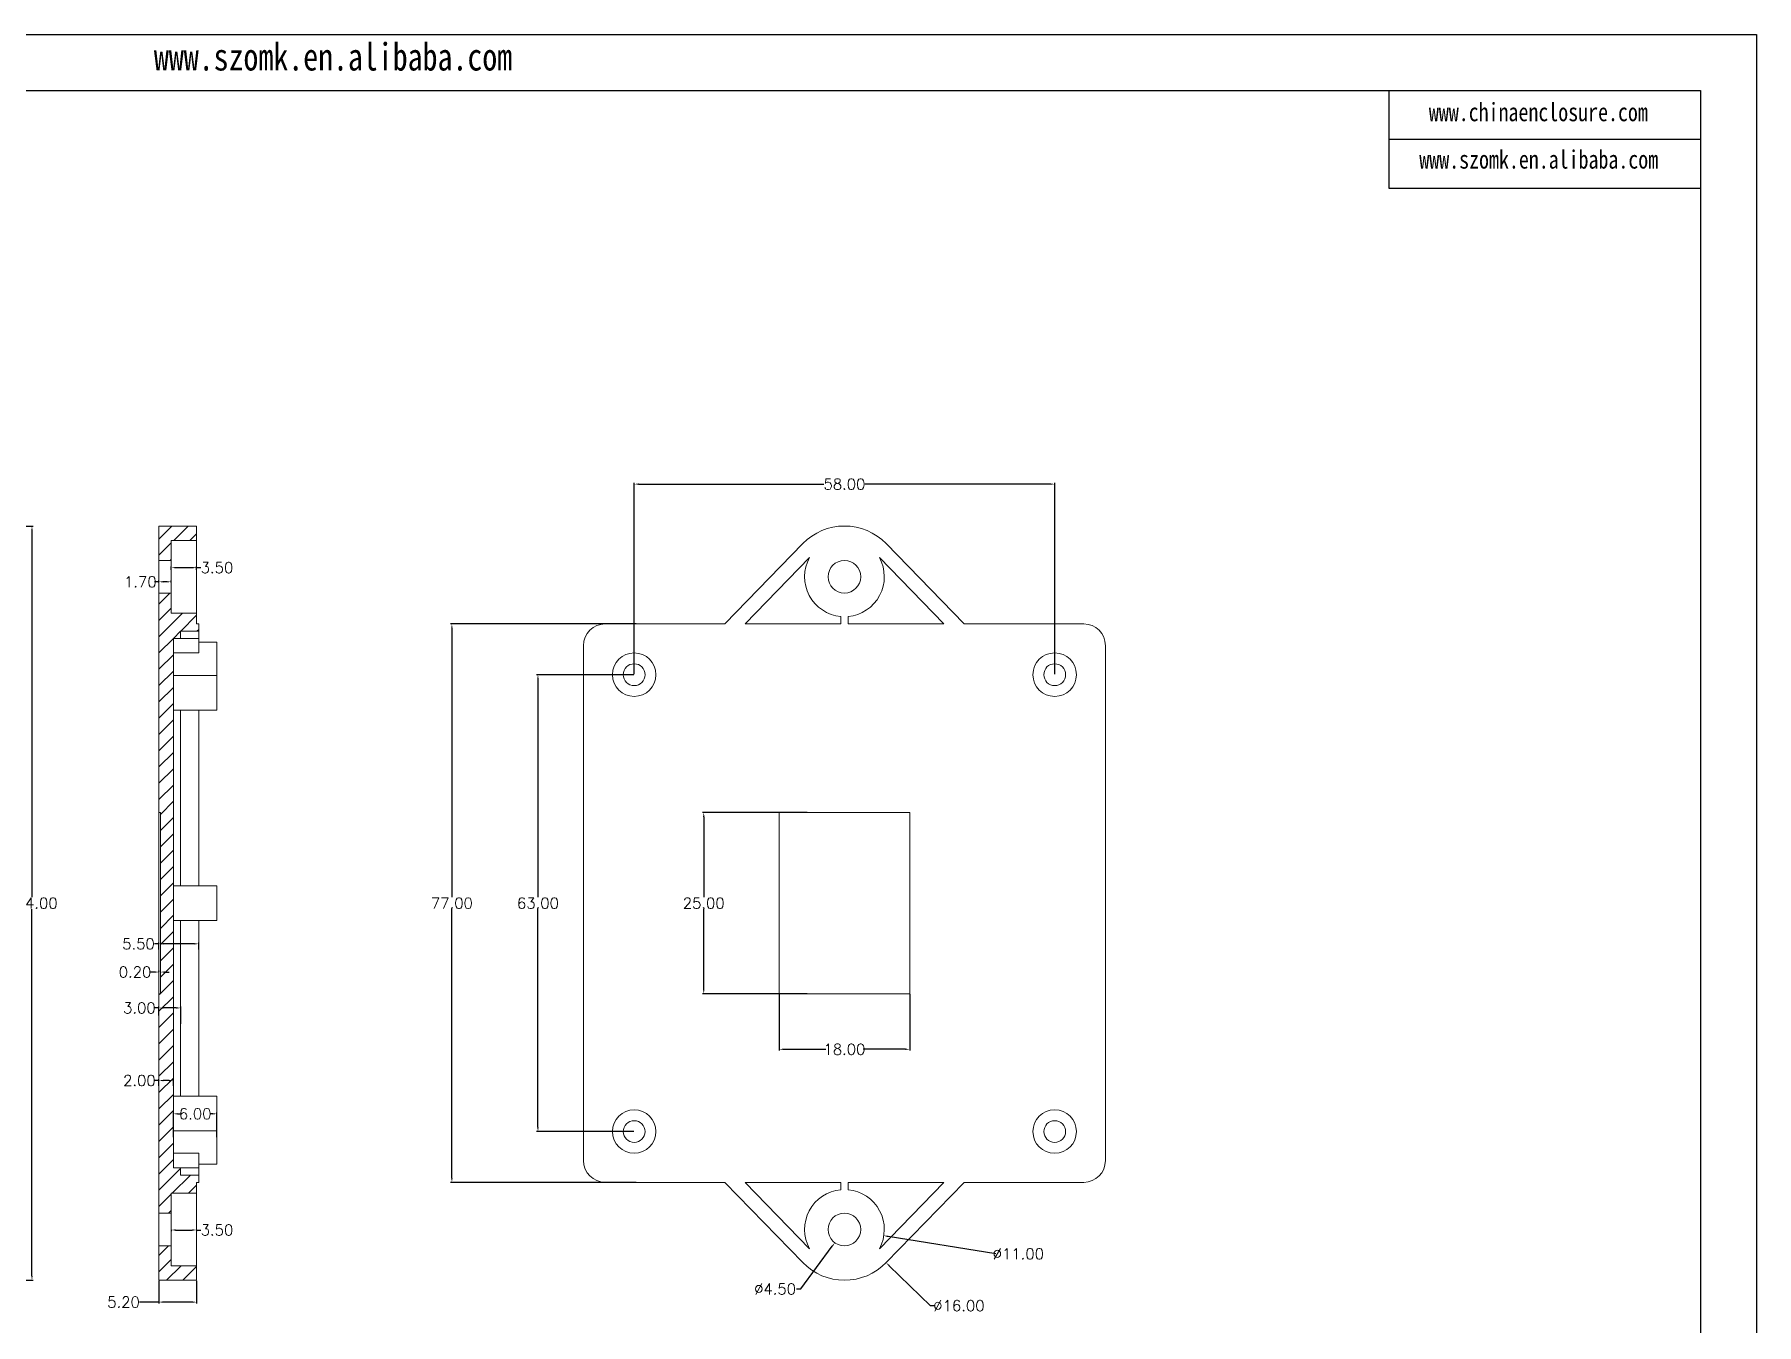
# Model space of a CAD drawing. Header units: inches. Extents: x 1962 to 2938, y 573 to 898.
# Drawn here: x 2700.6 to 2938.2, y 720.1 to 898 of the extents above; entities that cross this region are included whole.
import ezdxf

# ---------------------------------------------------------------- set-up
doc = ezdxf.new("R2010")
doc.units = ezdxf.units.IN
doc.layers.add('文字', color=81, linetype='Continuous')
doc.styles.get("Standard").update_dxf_attribs({"font": 'txt', "bigfont": 'gbcbig.shx'})
doc.styles.add('宋体', font='', dxfattribs={"width": 0.8, "height": 3.5})
doc.styles.get('宋体').set_extended_font_data('SimSun')
doc.dimstyles.new('2', dxfattribs={"dimtxt": 1.5, "dimasz": 0.6, "dimexe": 0.18, "dimexo": 0.0625, "dimgap": 0.09, "dimtad": 0, "dimtih": 1, "dimtoh": 1, "dimzin": 0, "dimdsep": 46, "dimtxsty": 'Standard', "dimcen": 0, "dimadec": 0, "dimazin": 2, "dimtfac": 1, "dimtofl": 0, "dimtmove": 0, "dimatfit": 3, "dimfxl": 1, "dimtolj": 1, "dimtzin": 0, "dimarcsym": 0})
pattern_1 = [(45, (19.2004, 0), (-1.122532, 1.122532), [])]

# ---------------------------------------------------------------- blocks, each defined once
blk = doc.blocks.new('*D67')
at = {"color": 0, "lineweight": -2}
for p, q in [((2629.76, 830.24), (2700.46, 830.24)), ((2700.28, 829.64), (2700.28, 779.08)), ((2700.28, 726.84), (2700.28, 777.4)), ((2629.76, 726.24), (2700.46, 726.24))]:
    blk.add_line(p, q, dxfattribs=at)
at = {"color": 0}
for points in [[(2700.18, 829.64), (2700.38, 829.64), (2700.28, 830.24)], [(2700.18, 726.84), (2700.38, 726.84), (2700.28, 726.24)]]:
    blk.add_solid(points, dxfattribs=at)
at = {"layer": 'Defpoints', "color": 0}
for p in [(2629.7, 830.24), (2700.28, 830.24), (2629.7, 726.24)]:
    blk.add_point(p, dxfattribs=at)
at = {"color": 0, "insert": (2700.28, 778.24), "char_height": 1.5, "attachment_point": 5}
blk.add_mtext('\\A1;104.00', dxfattribs=at)
blk = doc.blocks.new('*D85')
at = {"color": 0, "lineweight": -2}
for p, q in [((2717.79, 726.18), (2717.79, 723.05)), ((2722.99, 726.18), (2722.99, 723.05)), ((2717.79, 723.23), (2715.13, 723.23)), ((2722.39, 723.23), (2718.39, 723.23))]:
    blk.add_line(p, q, dxfattribs=at)
at = {"color": 0}
for points in [[(2718.39, 723.33), (2718.39, 723.13), (2717.79, 723.23)], [(2722.39, 723.33), (2722.39, 723.13), (2722.99, 723.23)]]:
    blk.add_solid(points, dxfattribs=at)
at = {"layer": 'Defpoints', "color": 0}
for p in [(2717.79, 726.24), (2722.99, 726.24), (2722.99, 723.23)]:
    blk.add_point(p, dxfattribs=at)
at = {"color": 0, "insert": (2712.91, 723.23), "char_height": 1.5, "attachment_point": 5}
blk.add_mtext('\\A1;5.20', dxfattribs=at)
blk = doc.blocks.new('*D86')
at = {"color": 0, "lineweight": -2}
for p, q in [((2719.49, 733.18), (2719.49, 732.99)), ((2720.09, 733.17), (2722.39, 733.17)), ((2722.99, 733.18), (2722.99, 732.99)), ((2722.99, 733.17), (2723.59, 733.17))]:
    blk.add_line(p, q, dxfattribs=at)
at = {"color": 0}
for points in [[(2720.09, 733.27), (2720.09, 733.07), (2719.49, 733.17)], [(2722.39, 733.27), (2722.39, 733.07), (2722.99, 733.17)]]:
    blk.add_solid(points, dxfattribs=at)
at = {"layer": 'Defpoints', "color": 0}
for p in [(2719.49, 733.24), (2722.99, 733.24), (2722.99, 733.17)]:
    blk.add_point(p, dxfattribs=at)
at = {"color": 0, "insert": (2725.8, 733.17), "char_height": 1.5, "attachment_point": 5}
blk.add_mtext('\\A1;3.50', dxfattribs=at)
blk = doc.blocks.new('*D87')
at = {"color": 0, "lineweight": -2}
for p, q in [((2719.79, 745.97), (2719.79, 749.37)), ((2720.39, 749.19), (2720.7, 749.19)), ((2725.19, 749.19), (2724.88, 749.19)), ((2725.79, 745.97), (2725.79, 749.37))]:
    blk.add_line(p, q, dxfattribs=at)
at = {"color": 0}
for points in [[(2720.39, 749.29), (2720.39, 749.09), (2719.79, 749.19)], [(2725.19, 749.29), (2725.19, 749.09), (2725.79, 749.19)]]:
    blk.add_solid(points, dxfattribs=at)
at = {"layer": 'Defpoints', "color": 0}
for p in [(2725.79, 749.19), (2719.79, 745.91), (2725.79, 745.91)]:
    blk.add_point(p, dxfattribs=at)
at = {"color": 0, "insert": (2722.79, 749.19), "char_height": 1.5, "attachment_point": 5}
blk.add_mtext('\\A1;6.00', dxfattribs=at)
blk = doc.blocks.new('*D88')
at = {"color": 0, "lineweight": -2}
for p, q in [((2717.79, 753.78), (2717.19, 753.78)), ((2717.79, 753.06), (2717.79, 753.96)), ((2719.19, 753.78), (2718.39, 753.78)), ((2719.79, 753.06), (2719.79, 753.96))]:
    blk.add_line(p, q, dxfattribs=at)
at = {"color": 0}
for points in [[(2718.39, 753.88), (2718.39, 753.68), (2717.79, 753.78)], [(2719.19, 753.88), (2719.19, 753.68), (2719.79, 753.78)]]:
    blk.add_solid(points, dxfattribs=at)
at = {"layer": 'Defpoints', "color": 0}
for p in [(2717.79, 753.78), (2717.79, 753), (2719.79, 753)]:
    blk.add_point(p, dxfattribs=at)
at = {"color": 0, "insert": (2715.1, 753.78), "char_height": 1.5, "attachment_point": 5}
blk.add_mtext('\\A1;2.00', dxfattribs=at)
blk = doc.blocks.new('*D89')
at = {"color": 0, "lineweight": -2}
for p, q in [((2717.79, 763.79), (2717.19, 763.79)), ((2717.79, 762.75), (2717.79, 763.97)), ((2720.19, 763.79), (2718.39, 763.79)), ((2720.79, 761.6), (2720.79, 763.97))]:
    blk.add_line(p, q, dxfattribs=at)
at = {"color": 0}
for points in [[(2718.39, 763.89), (2718.39, 763.69), (2717.79, 763.79)], [(2720.19, 763.89), (2720.19, 763.69), (2720.79, 763.79)]]:
    blk.add_solid(points, dxfattribs=at)
at = {"layer": 'Defpoints', "color": 0}
for p in [(2717.79, 763.79), (2717.79, 762.69), (2720.79, 761.54)]:
    blk.add_point(p, dxfattribs=at)
at = {"color": 0, "insert": (2715.1, 763.79), "char_height": 1.5, "attachment_point": 5}
blk.add_mtext('\\A1;3.00', dxfattribs=at)
blk = doc.blocks.new('*D90')
at = {"color": 0, "lineweight": -2}
for p, q in [((2717.19, 768.74), (2716.59, 768.74)), ((2717.79, 768.8), (2717.79, 768.92)), ((2717.99, 768.8), (2717.99, 768.92)), ((2718.59, 768.74), (2719.19, 768.74))]:
    blk.add_line(p, q, dxfattribs=at)
at = {"color": 0}
for points in [[(2717.19, 768.84), (2717.19, 768.64), (2717.79, 768.74)], [(2718.59, 768.84), (2718.59, 768.64), (2717.99, 768.74)]]:
    blk.add_solid(points, dxfattribs=at)
at = {"layer": 'Defpoints', "color": 0}
for p in [(2717.79, 768.74), (2717.79, 768.74), (2717.99, 768.74)]:
    blk.add_point(p, dxfattribs=at)
at = {"color": 0, "insert": (2714.5, 768.74), "char_height": 1.5, "attachment_point": 5}
blk.add_mtext('\\A1;0.20', dxfattribs=at)
blk = doc.blocks.new('*D91')
at = {"color": 0, "lineweight": -2}
for p, q in [((2717.79, 772.63), (2717.19, 772.63)), ((2717.79, 771.83), (2717.79, 772.81)), ((2722.69, 772.63), (2718.39, 772.63)), ((2723.29, 771.83), (2723.29, 772.81))]:
    blk.add_line(p, q, dxfattribs=at)
at = {"color": 0}
for points in [[(2718.39, 772.73), (2718.39, 772.53), (2717.79, 772.63)], [(2722.69, 772.73), (2722.69, 772.53), (2723.29, 772.63)]]:
    blk.add_solid(points, dxfattribs=at)
at = {"layer": 'Defpoints', "color": 0}
for p in [(2717.79, 772.63), (2717.79, 771.76), (2723.29, 771.76)]:
    blk.add_point(p, dxfattribs=at)
at = {"color": 0, "insert": (2714.97, 772.63), "char_height": 1.5, "attachment_point": 5}
blk.add_mtext('\\A1;5.50', dxfattribs=at)
blk = doc.blocks.new('*D92')
at = {"color": 0, "lineweight": -2}
for p, q in [((2719.49, 824.19), (2719.49, 824.68)), ((2720.09, 824.5), (2722.39, 824.5)), ((2722.99, 824.19), (2722.99, 824.68)), ((2722.99, 824.5), (2723.59, 824.5))]:
    blk.add_line(p, q, dxfattribs=at)
at = {"color": 0}
for points in [[(2720.09, 824.6), (2720.09, 824.4), (2719.49, 824.5)], [(2722.39, 824.6), (2722.39, 824.4), (2722.99, 824.5)]]:
    blk.add_solid(points, dxfattribs=at)
at = {"layer": 'Defpoints', "color": 0}
for p in [(2722.99, 824.5), (2719.49, 824.13), (2722.99, 824.13)]:
    blk.add_point(p, dxfattribs=at)
at = {"color": 0, "insert": (2725.8, 824.5), "char_height": 1.5, "attachment_point": 5}
blk.add_mtext('\\A1;3.50', dxfattribs=at)
blk = doc.blocks.new('*D93')
at = {"color": 0, "lineweight": -2}
for p, q in [((2717.79, 822.55), (2717.19, 822.55)), ((2717.79, 822.47), (2717.79, 822.73)), ((2718.89, 822.55), (2718.39, 822.55)), ((2719.49, 822.47), (2719.49, 822.73))]:
    blk.add_line(p, q, dxfattribs=at)
at = {"color": 0}
for points in [[(2718.39, 822.65), (2718.39, 822.45), (2717.79, 822.55)], [(2718.89, 822.65), (2718.89, 822.45), (2719.49, 822.55)]]:
    blk.add_solid(points, dxfattribs=at)
at = {"layer": 'Defpoints', "color": 0}
for p in [(2717.79, 822.55), (2717.79, 822.4), (2719.49, 822.4)]:
    blk.add_point(p, dxfattribs=at)
at = {"color": 0, "insert": (2715.22, 822.55), "char_height": 1.5, "attachment_point": 5}
blk.add_mtext('\\A1;1.70', dxfattribs=at)
blk = doc.blocks.new('*D94')
at = {"color": 0, "lineweight": -2}
for p, q in [((2803.35, 765.68), (2803.35, 757.91)), ((2821.35, 765.68), (2821.35, 757.91)), ((2803.95, 758.09), (2809.76, 758.09)), ((2820.75, 758.09), (2814.94, 758.09))]:
    blk.add_line(p, q, dxfattribs=at)
at = {"color": 0}
for points in [[(2803.95, 758.19), (2803.95, 757.99), (2803.35, 758.09)], [(2820.75, 758.19), (2820.75, 757.99), (2821.35, 758.09)]]:
    blk.add_solid(points, dxfattribs=at)
at = {"layer": 'Defpoints', "color": 0}
for p in [(2803.35, 765.74), (2821.35, 765.74), (2821.35, 758.09)]:
    blk.add_point(p, dxfattribs=at)
at = {"color": 0, "insert": (2812.35, 758.09), "char_height": 1.5, "attachment_point": 5}
blk.add_mtext('\\A1;18.00', dxfattribs=at)
blk = doc.blocks.new('*D95')
at = {"color": 0, "lineweight": -2}
for p, q in [((2807.21, 790.74), (2792.76, 790.74)), ((2792.94, 790.14), (2792.94, 779.08)), ((2792.94, 766.34), (2792.94, 777.4)), ((2807.21, 765.74), (2792.76, 765.74))]:
    blk.add_line(p, q, dxfattribs=at)
at = {"color": 0}
for points in [[(2792.84, 790.14), (2793.04, 790.14), (2792.94, 790.74)], [(2792.84, 766.34), (2793.04, 766.34), (2792.94, 765.74)]]:
    blk.add_solid(points, dxfattribs=at)
at = {"layer": 'Defpoints', "color": 0}
for p in [(2792.94, 790.74), (2807.27, 790.74), (2807.27, 765.74)]:
    blk.add_point(p, dxfattribs=at)
at = {"color": 0, "insert": (2792.94, 778.24), "char_height": 1.5, "attachment_point": 5}
blk.add_mtext('\\A1;25.00', dxfattribs=at)
blk = doc.blocks.new('*D96')
at = {"color": 0, "lineweight": -2}
for p, q in [((2783.29, 809.74), (2769.89, 809.74)), ((2770.07, 809.14), (2770.07, 779.08)), ((2770.07, 747.34), (2770.07, 777.4)), ((2783.29, 746.74), (2769.89, 746.74))]:
    blk.add_line(p, q, dxfattribs=at)
at = {"color": 0}
for points in [[(2769.97, 809.14), (2770.17, 809.14), (2770.07, 809.74)], [(2769.97, 747.34), (2770.17, 747.34), (2770.07, 746.74)]]:
    blk.add_solid(points, dxfattribs=at)
at = {"layer": 'Defpoints', "color": 0}
for p in [(2770.07, 809.74), (2783.35, 809.74), (2783.35, 746.74)]:
    blk.add_point(p, dxfattribs=at)
at = {"color": 0, "insert": (2770.07, 778.24), "char_height": 1.5, "attachment_point": 5}
blk.add_mtext('\\A1;63.00', dxfattribs=at)
blk = doc.blocks.new('*D97')
at = {"color": 0, "lineweight": -2}
for p, q in [((2783.62, 816.74), (2758.02, 816.74)), ((2758.2, 816.14), (2758.2, 779.08)), ((2758.2, 740.34), (2758.2, 777.4)), ((2783.62, 739.74), (2758.02, 739.74))]:
    blk.add_line(p, q, dxfattribs=at)
at = {"color": 0}
for points in [[(2758.1, 816.14), (2758.3, 816.14), (2758.2, 816.74)], [(2758.1, 740.34), (2758.3, 740.34), (2758.2, 739.74)]]:
    blk.add_solid(points, dxfattribs=at)
at = {"layer": 'Defpoints', "color": 0}
for p in [(2758.2, 816.74), (2783.69, 816.74), (2783.69, 739.74)]:
    blk.add_point(p, dxfattribs=at)
at = {"color": 0, "insert": (2758.2, 778.24), "char_height": 1.5, "attachment_point": 5}
blk.add_mtext('\\A1;77.00', dxfattribs=at)
blk = doc.blocks.new('*D98')
at = {"color": 0, "lineweight": -2}
for p, q in [((2783.35, 809.81), (2783.35, 836.2)), ((2841.35, 809.81), (2841.35, 836.2)), ((2783.95, 836.02), (2809.51, 836.02)), ((2840.75, 836.02), (2815.19, 836.02))]:
    blk.add_line(p, q, dxfattribs=at)
at = {"color": 0}
for points in [[(2783.95, 836.12), (2783.95, 835.92), (2783.35, 836.02)], [(2840.75, 836.12), (2840.75, 835.92), (2841.35, 836.02)]]:
    blk.add_solid(points, dxfattribs=at)
at = {"layer": 'Defpoints', "color": 0}
for p in [(2841.35, 836.02), (2783.35, 809.74), (2841.35, 809.74)]:
    blk.add_point(p, dxfattribs=at)
at = {"color": 0, "insert": (2812.35, 836.02), "char_height": 1.5, "attachment_point": 5}
blk.add_mtext('\\A1;58.00', dxfattribs=at)
blk = doc.blocks.new('*D99')
at = {"color": 0, "lineweight": -2}
for p, q in [((2824.2, 722.73), (2818.52, 728.25)), ((2824.8, 722.73), (2824.2, 722.73))]:
    blk.add_line(p, q, dxfattribs=at)
at = {"color": 0}
blk.add_solid([(2818.59, 728.32), (2818.45, 728.18), (2818.09, 728.67)], dxfattribs=at)
at = {"layer": 'Defpoints', "color": 0}
for p in [(2806.61, 739.82), (2818.09, 728.67)]:
    blk.add_point(p, dxfattribs=at)
at = {"color": 0, "insert": (2828.14, 722.73), "char_height": 1.5, "attachment_point": 5}
blk.add_mtext('\\A1;∅16.00', dxfattribs=at)
blk = doc.blocks.new('*D100')
at = {"color": 0, "lineweight": -2}
for p, q in [((2806.35, 725.04), (2810.67, 730.94)), ((2805.75, 725.04), (2806.35, 725.04))]:
    blk.add_line(p, q, dxfattribs=at)
at = {"color": 0}
blk.add_solid([(2810.59, 731), (2810.75, 730.88), (2811.02, 731.43)], dxfattribs=at)
at = {"layer": 'Defpoints', "color": 0}
for p in [(2813.68, 735.06), (2811.02, 731.43)]:
    blk.add_point(p, dxfattribs=at)
at = {"color": 0, "insert": (2802.78, 725.04), "char_height": 1.5, "attachment_point": 5}
blk.add_mtext('\\A1;∅4.50', dxfattribs=at)
blk = doc.blocks.new('*D101')
at = {"color": 0, "lineweight": -2}
blk.add_line((2833.24, 729.88), (2818.37, 732.28), dxfattribs=at)
at = {"color": 0}
blk.add_solid([(2818.39, 732.37), (2818.36, 732.18), (2817.78, 732.37)], dxfattribs=at)
at = {"layer": 'Defpoints', "color": 0}
for p in [(2806.92, 734.12), (2817.78, 732.37)]:
    blk.add_point(p, dxfattribs=at)
at = {"color": 0, "insert": (2836.33, 729.88), "char_height": 1.5, "attachment_point": 5}
blk.add_mtext('\\A1;∅11.00', dxfattribs=at)

msp = doc.modelspace()

# ---------------------------------------------------------------- hatches: boundary and pattern name
at = {"linetype": 'Continuous', "lineweight": 0}
h = msp.add_hatch(dxfattribs=at)
h.set_pattern_fill('ANSI31', color=4, scale=0.5, style=0)
h.set_pattern_definition(pattern_1)
h.paths.add_polyline_path([(2722.987, 830.243), (2717.787, 830.243), (2717.787, 825.493), (2719.487, 825.493), (2719.487, 828.243), (2722.987, 828.243)], flags=0)
h = msp.add_hatch(dxfattribs=at)
h.set_pattern_fill('ANSI31', color=4, scale=0.5, style=0)
h.set_pattern_definition(pattern_1)
h.paths.add_polyline_path([(2720.787, 740.743), (2720.787, 741.743), (2719.787, 741.743), (2719.787, 814.743), (2720.787, 814.743), (2720.787, 815.743), (2723.287, 815.743), (2723.287, 816.743), (2722.987, 816.743), (2722.987, 818.243), (2719.487, 818.243), (2719.487, 820.993), (2717.787, 820.993), (2717.787, 790.743), (2717.987, 790.743), (2717.987, 765.743), (2717.787, 765.743), (2717.787, 735.493), (2719.487, 735.493), (2719.487, 738.243), (2722.987, 738.243), (2722.987, 739.743), (2723.287, 739.743), (2723.287, 740.743)], flags=0)
h = msp.add_hatch(dxfattribs=at)
h.set_pattern_fill('ANSI31', color=4, scale=0.5, style=0)
h.set_pattern_definition(pattern_1)
h.paths.add_polyline_path([(2719.487, 730.993), (2717.787, 730.993), (2717.787, 726.243), (2722.987, 726.243), (2722.987, 728.243), (2719.487, 728.243)], flags=0)

# ---------------------------------------------------------------- linework, layer by layer
for p, q in [((2478.424, 898.023), (2938.16, 898.023)), ((2938.16, 898.023), (2938.16, 572.957)), ((2490.32, 890.283), (2930.421, 890.283)), ((2887.422, 890.283), (2887.422, 876.846)), ((2930.421, 890.283), (2930.421, 580.696)), ((2887.422, 883.565), (2930.421, 883.565)), ((2887.422, 876.846), (2930.421, 876.846))]:
    msp.add_line(p, q)
at = {"color": 7, "linetype": 'Continuous', "lineweight": 15}
for p, q in [((2717.787, 830.243), (2717.787, 825.493)), ((2722.987, 830.243), (2717.787, 830.243)), ((2722.987, 828.243), (2722.987, 830.243)), ((2722.987, 828.243), (2719.487, 828.243)), ((2719.487, 825.493), (2719.487, 828.243)), ((2722.987, 818.243), (2722.987, 828.243)), ((2806.611, 827.819), (2795.848, 816.743)), ((2828.848, 816.743), (2818.086, 827.819)), ((2719.487, 825.493), (2717.787, 825.493)), ((2717.787, 825.493), (2717.787, 820.993)), ((2719.487, 820.993), (2719.487, 825.493)), ((2807.529, 825.893), (2798.637, 816.743)), ((2826.06, 816.743), (2817.168, 825.893)), ((2717.787, 820.993), (2717.787, 790.743)), ((2717.787, 820.993), (2719.487, 820.993)), ((2719.487, 818.243), (2719.487, 820.993)), ((2719.487, 818.243), (2722.987, 818.243)), ((2722.987, 816.743), (2722.987, 818.243)), ((2811.848, 817.766), (2811.848, 816.743)), ((2812.848, 816.743), (2812.848, 817.766)), ((2723.287, 815.743), (2720.787, 815.743)), ((2720.787, 814.743), (2720.787, 815.743)), ((2722.987, 816.743), (2723.287, 816.743)), ((2723.287, 816.743), (2723.287, 815.743)), ((2723.287, 814.743), (2723.287, 815.743)), ((2779.348, 816.743), (2795.848, 816.743)), ((2798.637, 816.743), (2811.848, 816.743)), ((2812.848, 816.743), (2826.06, 816.743)), ((2828.848, 816.743), (2845.348, 816.743)), ((2719.787, 814.743), (2720.787, 814.743)), ((2719.787, 814.743), (2719.787, 741.743)), ((2723.287, 812.743), (2719.787, 812.743)), ((2723.287, 814.743), (2720.787, 814.743)), ((2723.287, 812.743), (2723.287, 814.743)), ((2725.787, 814.243), (2723.287, 814.243)), ((2725.787, 809.643), (2725.787, 814.243)), ((2776.348, 742.743), (2776.348, 813.743)), ((2848.348, 813.743), (2848.348, 742.743)), ((2725.787, 809.643), (2719.787, 809.643)), ((2725.787, 807.243), (2725.787, 809.643)), ((2725.787, 804.843), (2725.787, 807.243)), ((2719.787, 804.843), (2725.787, 804.843)), ((2720.787, 780.643), (2720.787, 804.843)), ((2723.287, 780.643), (2723.287, 804.843)), ((2717.987, 790.743), (2717.787, 790.743)), ((2717.787, 790.743), (2717.787, 765.743)), ((2717.987, 790.743), (2717.987, 765.743)), ((2821.348, 790.743), (2803.348, 790.743)), ((2803.348, 790.743), (2803.348, 765.743)), ((2821.348, 765.743), (2821.348, 790.743)), ((2725.787, 780.643), (2719.787, 780.643)), ((2725.787, 778.243), (2725.787, 780.643)), ((2725.787, 775.843), (2725.787, 778.243)), ((2719.787, 775.843), (2725.787, 775.843)), ((2720.787, 751.643), (2720.787, 775.843)), ((2723.287, 751.643), (2723.287, 775.843)), ((2717.787, 765.743), (2717.787, 735.493)), ((2717.787, 765.743), (2717.987, 765.743)), ((2803.348, 765.743), (2821.348, 765.743)), ((2725.787, 751.643), (2719.787, 751.643)), ((2725.787, 751.643), (2725.787, 749.243)), ((2725.787, 749.243), (2725.787, 746.843)), ((2719.787, 746.843), (2725.787, 746.843)), ((2725.787, 746.843), (2725.787, 742.243)), ((2723.287, 743.743), (2719.787, 743.743)), ((2723.287, 743.743), (2723.287, 741.743)), ((2720.787, 741.743), (2719.787, 741.743)), ((2720.787, 740.743), (2720.787, 741.743)), ((2723.287, 741.743), (2720.787, 741.743)), ((2723.287, 742.243), (2725.787, 742.243)), ((2723.287, 740.743), (2723.287, 741.743)), ((2720.787, 740.743), (2723.287, 740.743)), ((2723.287, 739.743), (2722.987, 739.743)), ((2722.987, 738.243), (2722.987, 739.743)), ((2723.287, 740.743), (2723.287, 739.743)), ((2795.848, 739.743), (2779.348, 739.743)), ((2806.611, 728.668), (2795.848, 739.743)), ((2798.637, 739.743), (2811.848, 739.743)), ((2807.529, 730.594), (2798.637, 739.743)), ((2811.848, 738.721), (2811.848, 739.743)), ((2812.848, 739.743), (2826.06, 739.743)), ((2812.848, 739.743), (2812.848, 738.721)), ((2826.06, 739.743), (2817.168, 730.594)), ((2828.848, 739.743), (2818.086, 728.668)), ((2845.348, 739.743), (2828.848, 739.743)), ((2719.487, 738.243), (2722.987, 738.243)), ((2719.487, 735.493), (2719.487, 738.243)), ((2722.987, 738.243), (2722.987, 728.243)), ((2717.787, 730.993), (2717.787, 735.493)), ((2717.787, 735.493), (2719.487, 735.493)), ((2719.487, 735.493), (2719.487, 730.993)), ((2719.487, 730.993), (2717.787, 730.993)), ((2717.787, 730.993), (2717.787, 726.243)), ((2719.487, 728.243), (2719.487, 730.993)), ((2722.987, 728.243), (2719.487, 728.243)), ((2722.987, 726.243), (2722.987, 728.243)), ((2722.987, 726.243), (2717.787, 726.243))]:
    msp.add_line(p, q, dxfattribs=at)
for centre, radius in [((2812.348, 823.243), 2.25), ((2783.348, 809.743), 3), ((2841.348, 809.743), 3), ((2783.348, 809.743), 1.5), ((2841.348, 809.743), 1.5), ((2783.348, 746.743), 3), ((2841.348, 746.743), 3), ((2783.348, 746.743), 1.5), ((2841.348, 746.743), 1.5), ((2812.348, 733.243), 2.25)]:
    msp.add_circle(centre, radius, dxfattribs=at)
for centre, radius, start, end in [((2812.348, 822.243), 8, 44.18003, 135.81997), ((2812.348, 823.243), 5.5, 151.19798, 264.78409), ((2812.348, 823.243), 5.5, 275.21591, 28.80202), ((2779.348, 813.743), 3, 90, 180), ((2845.348, 813.743), 3, 0, 90), ((2779.348, 742.743), 3, 180, 270), ((2845.348, 742.743), 3, 270, 0), ((2812.348, 733.243), 5.5, 95.21591, 208.80202), ((2812.348, 733.243), 5.5, 331.19798, 84.78409), ((2812.348, 734.243), 8, 224.18003, 315.81997)]:
    msp.add_arc(centre, radius, start, end, dxfattribs=at)

# ---------------------------------------------------------------- texts
at = {"layer": '文字', "color": 0, "attachment_point": 1, "style": '宋体'}
for s, insert, char_height, width in [('www.szomk.en.alibaba.com', (2717.098, 896.837), 3.78384, 66.47842), ('www.chinaenclosure.com', (2892.962, 888.581), 2.52256, 44.31895), ('www.szomk.en.alibaba.com', (2891.644, 882.049), 2.52256, 44.31895)]:
    msp.add_mtext(s, dxfattribs=dict(at, insert=insert, char_height=char_height, width=width))

# ---------------------------------------------------------------- dimensions: what is measured, and where the dimension line sits
for base, p1, p2, picture, middle in [((2841.348, 836.02), (2783.348, 809.743), (2841.348, 809.743), '*D98', (2812.348, 836.02)), ((2722.987, 824.5), (2719.487, 824.126), (2722.987, 824.126), '*D92', (2725.802, 824.5)), ((2717.787, 822.55), (2719.487, 822.404), (2717.787, 822.404), '*D93', (2715.222, 822.55)), ((2717.787, 768.737), (2717.987, 768.737), (2717.787, 768.737), '*D90', (2714.497, 768.737)), ((2821.348, 758.087), (2803.348, 765.743), (2821.348, 765.743), '*D94', (2812.348, 758.087)), ((2717.787, 763.787), (2720.787, 761.54), (2717.787, 762.688), '*D89', (2715.097, 763.787)), ((2717.787, 753.776), (2719.787, 752.999), (2717.787, 752.999), '*D88', (2715.097, 753.776)), ((2725.787, 749.193), (2719.787, 745.908), (2725.787, 745.908), '*D87', (2722.787, 749.193)), ((2722.987, 733.167), (2719.487, 733.243), (2722.987, 733.243), '*D86', (2725.802, 733.167))]:
    dim = msp.add_linear_dim(base=base, p1=p1, p2=p2, dimstyle='2')
    dim.commit()
    dim.dimension.update_dxf_attribs({"geometry": picture, "text_midpoint": middle})
for base, p1, p2, picture, middle in [((2700.279, 830.243), (2629.698, 726.243), (2629.698, 830.243), '*D67', (2700.279, 778.243)), ((2758.195, 816.743), (2783.685, 739.743), (2783.685, 816.743), '*D97', (2758.195, 778.243)), ((2770.074, 809.743), (2783.348, 746.743), (2783.348, 809.743), '*D96', (2770.074, 778.243)), ((2792.935, 790.743), (2807.27, 765.743), (2807.27, 790.743), '*D95', (2792.935, 778.243))]:
    dim = msp.add_linear_dim(base=base, p1=p1, p2=p2, angle=90, dimstyle='2')
    dim.commit()
    dim.dimension.update_dxf_attribs({"geometry": picture, "text_midpoint": middle})
for base, p1, p2, picture, middle in [((2717.787, 772.632), (2723.287, 771.763), (2717.787, 771.763), '*D91', (2714.972, 772.632)), ((2722.987, 723.234), (2717.787, 726.243), (2722.987, 726.243), '*D85', (2712.912, 723.234))]:
    dim = msp.add_linear_dim(base=base, p1=p1, p2=p2, dimstyle='2')
    dim.commit()
    dim.dimension.update_dxf_attribs({"geometry": picture, "text_midpoint": middle, "dimtype": 160})
dim = msp.add_diameter_dim_2p(p1=(2806.611, 739.819), p2=(2818.086, 728.668), dimstyle='2', override={"dimtmove": 1})
dim.commit()
dim.dimension.update_dxf_attribs({"geometry": '*D99', "text_midpoint": (2824.2, 722.727), "dimtype": 163})
for p1, p2, picture, middle in [((2813.677, 735.059), (2811.02, 731.427), '*D100', (2802.784, 725.042)), ((2806.918, 734.117), (2817.779, 732.37), '*D101', (2833.239, 729.884))]:
    dim = msp.add_diameter_dim_2p(p1=p1, p2=p2, dimstyle='2')
    dim.commit()
    dim.dimension.update_dxf_attribs({"geometry": picture, "text_midpoint": middle, "dimtype": 163})

doc.saveas('drawing.dxf')
